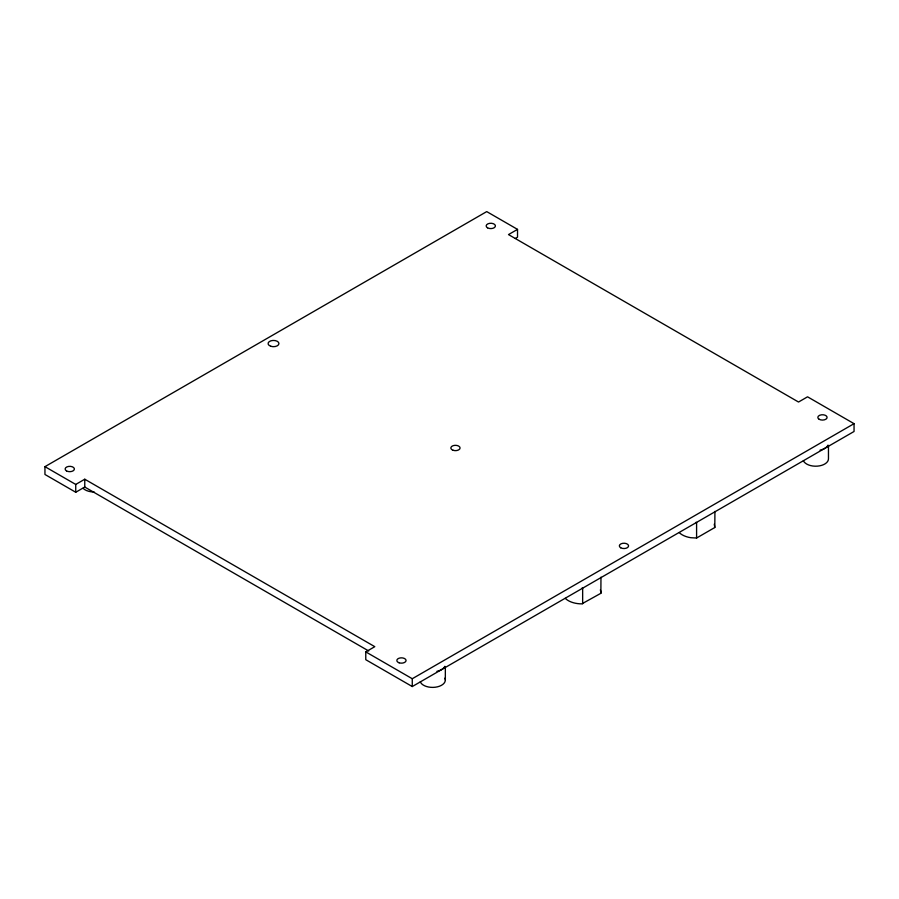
<?xml version="1.0" encoding="UTF-8"?>
<svg xmlns="http://www.w3.org/2000/svg" width="899" height="899" viewBox="0 0 899 899"><rect width="100%" height="100%" fill="white"/><g stroke="black" fill="none" stroke-linecap="round" stroke-linejoin="round"><path stroke-width="1.35" d="M600.97 577.192L600.869 593.295L581.833 603.87A19.149 11.058 0 0 1 565.246 598.341M600.869 593.295L600.97 592.823A19.149 11.058 0 0 0 600.318 589.958M714.919 511.407L714.806 527.511L696.59 538.029L690.814 537.714A19.149 11.058 0 0 1 679.194 532.568M714.806 527.511L714.267 524.173M368.725 650.988L84.764 487.044L75.741 492.247L44.95 474.47L44.95 466.66L486.73 211.602L517.521 229.38L517.521 237.19L515.262 238.493M44.95 466.66L75.741 484.437L84.764 479.223L374.793 646.673L365.769 651.876L365.769 659.697L412.27 686.544L854.05 431.486L854.05 423.665L807.549 396.819L798.526 402.033L508.497 234.583L517.521 229.38M365.769 651.876L412.27 678.734L854.05 423.665M695.77 522.454L696.59 522.398L696.59 538.029M581.833 588.238L582.653 588.182L582.653 603.813M420.249 681.936L421.53 683.712A12.766 7.372 0 0 0 437.465 686.836A12.766 7.372 0 0 0 444.904 678.127M828.462 445.814L828.462 458.838A12.766 7.372 0 0 1 817.36 466.143A12.766 7.372 0 0 1 803.369 460.749M445.342 667.002L445.342 680.037M412.27 678.734L412.27 686.544M84.764 479.223L84.764 487.044M75.741 484.437L75.741 492.247M94.137 492A12.766 7.372 0 0 1 83.079 488.314M444.904 666.305A12.766 7.372 0 0 1 436.936 671.328M828.024 445.117A12.766 7.372 0 0 1 820.057 450.141M487.516 227.818A4.63 2.675 0 0 0 495.259 226.615A4.63 2.675 0 0 0 489.595 223.345A4.63 2.675 0 0 0 487.516 227.818M66.492 470.896A4.63 2.675 0 0 0 74.235 469.694A4.63 2.675 0 0 0 68.571 466.424A4.63 2.675 0 0 0 66.492 470.896M399.134 662.81A4.63 2.675 0 0 0 406.067 660.495A4.63 2.675 0 0 0 399.134 658.18A4.63 2.675 0 0 0 399.134 662.81M819.191 419.305A4.63 2.675 0 0 0 826.934 418.114A4.63 2.675 0 0 0 821.27 414.832A4.63 2.675 0 0 0 819.191 419.305M270.801 346.272A5.428 3.135 0 0 0 278.937 343.553A5.428 3.135 0 0 0 270.801 340.845A5.428 3.135 0 0 0 270.801 346.272M620.692 547.772A4.63 2.675 0 0 0 628.423 546.581A4.63 2.675 0 0 0 622.76 543.311A4.63 2.675 0 0 0 620.692 547.772M453.141 450.298A4.63 2.675 0 0 0 460.074 447.983A4.63 2.675 0 0 0 453.141 445.668A4.63 2.675 0 0 0 453.141 450.298"/></g></svg>
